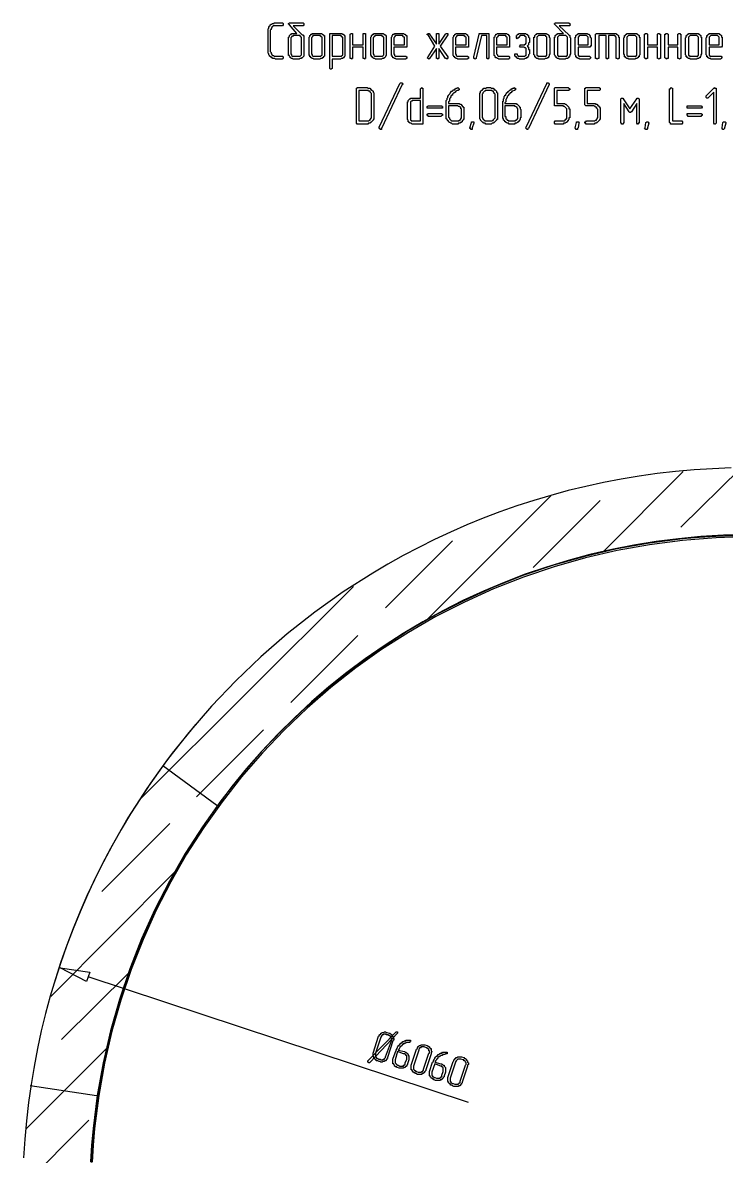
# Model space of a CAD drawing. Header units: millimetres. Extents: x 1 to 1188, y 1 to 840.
# Drawn here: x 714.8 to 773.4, y 267.4 to 361.9 of the extents above; entities that cross this region are included whole.
import ezdxf

# ---------------------------------------------------------------- set-up
doc = ezdxf.new("R2010")
doc.units = ezdxf.units.MM
doc.layers.add('GEOMETRY', color=7, linetype='Continuous')
doc.layers.add('TEXT_OUTLINE', color=7, linetype='Continuous')

msp = doc.modelspace()

# ---------------------------------------------------------------- linework, layer by layer
at = {"layer": 'GEOMETRY'}
for points in [[(736.417, 358.845), (735.845, 358.845), (735.781, 358.909), (735.591, 358.909), (735.591, 358.972), (735.528, 358.972), (735.464, 359.035), (735.401, 359.035), (735.401, 359.1), (735.338, 359.1), (735.338, 359.164), (735.273, 359.227), (735.273, 359.29), (735.21, 359.354), (735.21, 361.385), (735.273, 361.448), (735.273, 361.577), (735.338, 361.577), (735.338, 361.64), (735.401, 361.64), (735.401, 361.703), (735.464, 361.767), (735.528, 361.767), (735.591, 361.83), (735.718, 361.83), (735.718, 361.894), (736.417, 361.894), (736.48, 361.83), (736.48, 361.703), (736.417, 361.64), (735.655, 361.64), (735.528, 361.513), (735.528, 361.448), (735.464, 361.448), (735.464, 361.322), (735.401, 361.258), (735.401, 359.481), (735.464, 359.417), (735.464, 359.29), (735.528, 359.29), (735.528, 359.227), (735.591, 359.164), (735.655, 359.164), (735.718, 359.1), (736.417, 359.1), (736.48, 359.035), (736.48, 358.909), (736.417, 358.909)], [(738.068, 360.878), (738.131, 360.878), (738.131, 360.814), (738.194, 360.814), (738.194, 359.1), (738.131, 359.035), (738.068, 358.972), (738.004, 358.972), (738.004, 358.909), (737.877, 358.909), (737.814, 358.845), (737.306, 358.845), (737.242, 358.909), (737.179, 358.909), (737.115, 358.972), (737.052, 358.972), (737.052, 359.035), (736.989, 359.1), (736.989, 359.164), (736.925, 359.164), (736.925, 360.688), (736.989, 360.751), (736.989, 360.814), (737.115, 360.941), (737.179, 360.941), (737.179, 361.005), (737.623, 361.005), (736.989, 361.703), (736.925, 361.767), (736.925, 361.83), (736.989, 361.894), (738.131, 361.894), (738.194, 361.83), (738.194, 361.703), (738.131, 361.64), (737.306, 361.64)], [(760.293, 360.878), (760.356, 360.814), (760.356, 360.688), (760.419, 360.623), (760.419, 359.29), (760.356, 359.227), (760.356, 359.1), (760.293, 359.035), (760.293, 358.972), (760.229, 358.972), (760.166, 358.909), (760.039, 358.909), (759.976, 358.845), (759.467, 358.845), (759.467, 358.909), (759.34, 358.909), (759.277, 358.972), (759.214, 358.972), (759.214, 359.035), (759.15, 359.1), (759.15, 359.164), (759.085, 359.227), (759.085, 360.688), (759.15, 360.688), (759.15, 360.814), (759.277, 360.941), (759.34, 360.941), (759.34, 361.005), (759.848, 361.005), (759.15, 361.703), (759.085, 361.767), (759.085, 361.83), (759.15, 361.83), (759.15, 361.894), (760.293, 361.894), (760.419, 361.767), (760.356, 361.703), (760.356, 361.64), (759.467, 361.64)], [(739.909, 359.29), (739.909, 359.1), (739.845, 359.035), (739.782, 358.972), (739.719, 358.972), (739.719, 358.909), (739.592, 358.909), (739.528, 358.845), (739.02, 358.845), (738.956, 358.909), (738.893, 358.909), (738.83, 358.972), (738.766, 358.972), (738.766, 359.035), (738.703, 359.035), (738.703, 359.164), (738.639, 359.164), (738.639, 360.688), (738.703, 360.751), (738.703, 360.814), (738.766, 360.878), (738.766, 360.941), (738.893, 360.941), (738.893, 361.005), (739.655, 361.005), (739.719, 360.941), (739.782, 360.941), (739.782, 360.878), (739.845, 360.878), (739.845, 360.814), (739.909, 360.814)], [(740.544, 358.845), (740.544, 358.083), (740.481, 358.02), (740.417, 358.02), (740.354, 358.083), (740.354, 361.005), (741.369, 361.005), (741.433, 360.941), (741.496, 360.941), (741.496, 360.878), (741.56, 360.878), (741.56, 360.814), (741.623, 360.814), (741.623, 359.1), (741.56, 359.035), (741.496, 358.972), (741.433, 358.972), (741.433, 358.909), (741.306, 358.909), (741.243, 358.845)], [(743.147, 360.052), (743.147, 361.005), (743.339, 361.005), (743.339, 358.909), (743.275, 358.909), (743.275, 358.845), (743.21, 358.909), (743.147, 358.909), (743.147, 359.861), (742.258, 359.861), (742.258, 358.909), (742.195, 358.909), (742.195, 358.845), (742.131, 358.909), (742.068, 358.909), (742.068, 360.941), (742.131, 361.005), (742.258, 361.005), (742.258, 360.052)], [(745.053, 359.29), (745.053, 359.164), (744.989, 359.1), (744.989, 359.035), (744.926, 358.972), (744.863, 358.972), (744.863, 358.909), (744.735, 358.909), (744.671, 358.845), (744.164, 358.845), (744.101, 358.909), (744.036, 358.909), (743.973, 358.972), (743.909, 358.972), (743.909, 359.035), (743.846, 359.035), (743.846, 359.164), (743.782, 359.164), (743.782, 360.688), (743.846, 360.751), (743.846, 360.814), (743.909, 360.878), (743.909, 360.941), (744.036, 360.941), (744.036, 361.005), (744.798, 361.005), (744.863, 360.941), (744.926, 360.941), (744.926, 360.878), (744.989, 360.878), (744.989, 360.814), (745.053, 360.814)], [(745.688, 359.861), (745.688, 359.29), (745.752, 359.227), (745.752, 359.164), (745.815, 359.1), (746.704, 359.1), (746.767, 359.035), (746.767, 358.909), (746.704, 358.909), (746.704, 358.845), (745.878, 358.845), (745.815, 358.909), (745.752, 358.909), (745.688, 358.972), (745.623, 358.972), (745.623, 359.035), (745.56, 359.035), (745.56, 359.164), (745.497, 359.164), (745.497, 360.688), (745.56, 360.751), (745.56, 360.814), (745.623, 360.878), (745.623, 360.941), (745.752, 360.941), (745.752, 361.005), (746.514, 361.005), (746.577, 360.941), (746.64, 360.941), (746.64, 360.878), (746.704, 360.878), (746.704, 360.814), (746.767, 360.814), (746.767, 359.861)], [(749.434, 360.116), (750.006, 360.941), (750.069, 361.005), (750.196, 361.005), (750.196, 360.878), (749.56, 359.926), (750.196, 359.035), (750.196, 358.909), (750.132, 358.909), (750.132, 358.845), (750.069, 358.909), (750.006, 358.909), (749.434, 359.734), (749.434, 358.909), (749.37, 358.909), (749.37, 358.845), (749.307, 358.909), (749.244, 358.909), (749.244, 359.734), (748.672, 358.909), (748.608, 358.845), (748.481, 358.972), (748.545, 359.035), (749.117, 359.926), (748.545, 360.878), (748.481, 360.878), (748.481, 360.941), (748.545, 361.005), (748.672, 361.005), (748.672, 360.941), (749.244, 360.116), (749.244, 361.005), (749.434, 361.005)], [(750.831, 359.861), (750.831, 359.29), (750.894, 359.227), (750.894, 359.164), (750.958, 359.1), (751.847, 359.1), (751.91, 359.035), (751.91, 358.909), (751.847, 358.909), (751.847, 358.845), (751.021, 358.845), (750.958, 358.909), (750.894, 358.909), (750.831, 358.972), (750.768, 358.972), (750.768, 359.035), (750.704, 359.035), (750.704, 359.1), (750.641, 359.164), (750.641, 360.688), (750.704, 360.751), (750.704, 360.814), (750.768, 360.878), (750.768, 360.941), (750.831, 360.941), (750.894, 361.005), (751.656, 361.005), (751.72, 360.941), (751.783, 360.941), (751.783, 360.878), (751.847, 360.878), (751.847, 360.814), (751.91, 360.751), (751.91, 359.861)], [(753.626, 358.972), (753.626, 358.909), (753.561, 358.909), (753.561, 358.845), (753.498, 358.909), (753.434, 358.909), (753.434, 360.814), (752.99, 360.814), (752.545, 358.972), (752.545, 358.909), (752.482, 358.845), (752.419, 358.909), (752.355, 358.909), (752.355, 359.035), (752.8, 360.941), (752.8, 361.005), (753.626, 361.005)], [(754.26, 359.861), (754.26, 359.29), (754.323, 359.227), (754.323, 359.164), (754.388, 359.1), (755.277, 359.1), (755.34, 359.035), (755.34, 358.909), (755.277, 358.909), (755.277, 358.845), (754.451, 358.845), (754.388, 358.909), (754.323, 358.909), (754.26, 358.972), (754.196, 358.972), (754.133, 359.035), (754.133, 359.1), (754.069, 359.164), (754.069, 360.688), (754.133, 360.751), (754.133, 360.814), (754.196, 360.878), (754.196, 360.941), (754.26, 360.941), (754.323, 361.005), (755.085, 361.005), (755.148, 360.941), (755.213, 360.941), (755.213, 360.878), (755.277, 360.878), (755.277, 360.814), (755.34, 360.751), (755.34, 359.861)], [(756.801, 359.926), (756.864, 359.926), (756.864, 359.861), (756.927, 359.861), (756.927, 359.671), (756.991, 359.671), (756.991, 359.29), (756.927, 359.227), (756.927, 359.1), (756.864, 359.035), (756.801, 358.972), (756.736, 358.972), (756.736, 358.909), (756.609, 358.909), (756.546, 358.845), (756.165, 358.845), (756.102, 358.909), (755.975, 358.909), (755.975, 358.972), (755.91, 358.972), (755.91, 359.035), (755.847, 359.035), (755.847, 359.1), (755.784, 359.1), (755.784, 359.29), (755.975, 359.29), (755.975, 359.227), (756.039, 359.164), (756.039, 359.1), (756.609, 359.1), (756.673, 359.164), (756.736, 359.164), (756.736, 359.734), (756.673, 359.798), (756.609, 359.798), (756.546, 359.861), (756.229, 359.861), (756.165, 359.926), (756.229, 359.989), (756.229, 360.052), (756.609, 360.052), (756.609, 360.116), (756.673, 360.116), (756.736, 360.179), (756.736, 360.688), (756.673, 360.751), (756.609, 360.751), (756.609, 360.814), (756.229, 360.814), (756.102, 360.688), (756.102, 360.623), (756.039, 360.623), (755.975, 360.56), (755.91, 360.623), (755.91, 360.814), (755.975, 360.814), (755.975, 360.878), (756.039, 360.941), (756.102, 360.941), (756.102, 361.005), (756.673, 361.005), (756.736, 360.941), (756.801, 360.941), (756.801, 360.878), (756.864, 360.878), (756.864, 360.814), (756.927, 360.814), (756.927, 360.688), (756.991, 360.623), (756.991, 360.243), (756.927, 360.179), (756.927, 360.052)], [(758.705, 359.29), (758.642, 359.227), (758.642, 359.1), (758.578, 359.035), (758.578, 358.972), (758.515, 358.972), (758.452, 358.909), (758.323, 358.909), (758.26, 358.845), (757.753, 358.845), (757.753, 358.909), (757.626, 358.909), (757.563, 358.972), (757.498, 358.972), (757.498, 359.035), (757.435, 359.035), (757.435, 359.164), (757.371, 359.227), (757.371, 360.688), (757.435, 360.688), (757.435, 360.814), (757.498, 360.878), (757.563, 360.941), (757.626, 360.941), (757.626, 361.005), (758.388, 361.005), (758.452, 360.941), (758.515, 360.941), (758.578, 360.878), (758.578, 360.814), (758.642, 360.814), (758.642, 360.688), (758.705, 360.623)], [(761.055, 359.861), (761.055, 359.164), (761.118, 359.164), (761.118, 359.1), (762.007, 359.1), (762.07, 359.035), (762.134, 358.972), (762.07, 358.972), (762.07, 358.909), (762.007, 358.845), (761.181, 358.845), (761.181, 358.909), (761.055, 358.909), (760.991, 358.972), (760.928, 358.972), (760.928, 359.035), (760.864, 359.035), (760.864, 359.164), (760.801, 359.227), (760.801, 360.688), (760.864, 360.688), (760.864, 360.814), (760.991, 360.941), (761.055, 360.941), (761.055, 361.005), (761.817, 361.005), (761.88, 360.941), (761.944, 360.941), (762.007, 360.878), (762.007, 360.814), (762.07, 360.814), (762.07, 360.688), (762.134, 360.623), (762.134, 359.926), (762.07, 359.926), (762.07, 359.861)], [(763.404, 360.814), (762.769, 360.814), (762.769, 358.909), (762.706, 358.909), (762.642, 358.845), (762.579, 358.909), (762.515, 358.909), (762.515, 360.941), (762.579, 361.005), (764.23, 361.005), (764.23, 360.941), (764.293, 360.941), (764.42, 360.814), (764.42, 360.688), (764.483, 360.688), (764.483, 358.909), (764.42, 358.909), (764.356, 358.845), (764.293, 358.909), (764.23, 358.909), (764.23, 360.688), (764.103, 360.814), (763.594, 360.814), (763.594, 358.909), (763.531, 358.909), (763.468, 358.845), (763.468, 358.909), (763.404, 358.909)], [(766.198, 359.29), (766.198, 359.227), (766.134, 359.164), (766.134, 359.035), (766.071, 359.035), (766.071, 358.972), (766.007, 358.972), (765.944, 358.909), (765.817, 358.909), (765.817, 358.845), (765.245, 358.845), (765.245, 358.909), (765.119, 358.909), (765.055, 358.972), (764.992, 358.972), (764.992, 359.035), (764.928, 359.035), (764.928, 359.227), (764.865, 359.29), (764.865, 360.623), (764.928, 360.688), (764.928, 360.814), (764.992, 360.814), (764.992, 360.878), (765.055, 360.941), (765.119, 360.941), (765.119, 361.005), (765.944, 361.005), (765.944, 360.941), (766.007, 360.941), (766.134, 360.814), (766.134, 360.688), (766.198, 360.688)], [(767.658, 360.052), (767.658, 360.941), (767.722, 361.005), (767.848, 361.005), (767.848, 360.941), (767.913, 360.941), (767.913, 358.909), (767.848, 358.909), (767.785, 358.845), (767.722, 358.909), (767.658, 358.909), (767.658, 359.861), (766.833, 359.861), (766.833, 358.909), (766.769, 358.909), (766.706, 358.845), (766.706, 358.909), (766.643, 358.909), (766.579, 358.972), (766.579, 360.941), (766.643, 360.941), (766.643, 361.005), (766.769, 361.005), (766.833, 360.941), (766.833, 360.052)], [(769.373, 360.052), (769.373, 360.941), (769.436, 361.005), (769.564, 361.005), (769.564, 360.941), (769.627, 360.941), (769.627, 358.909), (769.564, 358.909), (769.501, 358.845), (769.436, 358.909), (769.373, 358.909), (769.373, 359.861), (768.547, 359.861), (768.547, 358.909), (768.484, 358.909), (768.42, 358.845), (768.42, 358.909), (768.357, 358.909), (768.294, 358.972), (768.294, 360.941), (768.357, 360.941), (768.357, 361.005), (768.484, 361.005), (768.547, 360.941), (768.547, 360.052)], [(771.342, 359.29), (771.278, 359.227), (771.278, 359.1), (771.215, 359.035), (771.215, 358.972), (771.152, 358.972), (771.088, 358.909), (770.96, 358.909), (770.96, 358.845), (770.389, 358.845), (770.389, 358.909), (770.263, 358.909), (770.198, 358.972), (770.135, 358.972), (770.135, 359.035), (770.071, 359.035), (770.071, 359.164), (770.008, 359.227), (770.008, 360.623), (770.071, 360.688), (770.071, 360.814), (770.135, 360.814), (770.135, 360.878), (770.198, 360.941), (770.263, 360.941), (770.263, 361.005), (771.088, 361.005), (771.088, 360.941), (771.152, 360.941), (771.278, 360.814), (771.278, 360.688), (771.342, 360.688)], [(771.977, 359.861), (771.977, 359.164), (772.04, 359.164), (772.04, 359.1), (772.993, 359.1), (772.993, 359.035), (773.056, 358.972), (772.993, 358.972), (772.993, 358.909), (772.929, 358.845), (772.104, 358.845), (772.104, 358.909), (771.977, 358.909), (771.914, 358.972), (771.85, 358.972), (771.85, 359.035), (771.785, 359.035), (771.785, 359.164), (771.722, 359.227), (771.722, 360.623), (771.785, 360.688), (771.785, 360.814), (771.85, 360.814), (771.85, 360.878), (771.914, 360.941), (771.977, 360.941), (771.977, 361.005), (772.802, 361.005), (772.802, 360.941), (772.866, 360.941), (772.993, 360.814), (772.993, 360.688), (773.056, 360.688), (773.056, 359.926), (772.993, 359.861)], [(738.004, 359.29), (738.004, 360.688), (737.941, 360.688), (737.941, 360.751), (737.877, 360.751), (737.877, 360.814), (737.306, 360.814), (737.242, 360.751), (737.179, 360.751), (737.179, 360.688), (737.115, 360.623), (737.115, 359.29), (737.179, 359.227), (737.179, 359.164), (737.242, 359.1), (737.877, 359.1), (738.004, 359.227)], [(739.719, 359.29), (739.719, 360.688), (739.655, 360.688), (739.655, 360.751), (739.592, 360.751), (739.592, 360.814), (738.956, 360.814), (738.956, 360.751), (738.893, 360.751), (738.893, 360.688), (738.83, 360.623), (738.83, 359.29), (738.893, 359.227), (738.893, 359.164), (738.956, 359.1), (739.592, 359.1), (739.719, 359.227)], [(740.544, 359.1), (741.306, 359.1), (741.433, 359.227), (741.433, 360.688), (741.369, 360.688), (741.369, 360.751), (741.306, 360.751), (741.306, 360.814), (740.544, 360.814)], [(744.863, 359.29), (744.863, 360.688), (744.798, 360.688), (744.798, 360.751), (744.735, 360.751), (744.735, 360.814), (744.101, 360.814), (744.101, 360.751), (744.036, 360.751), (744.036, 360.688), (743.973, 360.623), (743.973, 359.29), (744.036, 359.227), (744.036, 359.164), (744.101, 359.1), (744.735, 359.1), (744.798, 359.164), (744.863, 359.227)], [(745.688, 360.052), (746.577, 360.052), (746.577, 360.688), (746.514, 360.688), (746.514, 360.751), (746.45, 360.751), (746.45, 360.814), (745.815, 360.814), (745.815, 360.751), (745.752, 360.751), (745.752, 360.688), (745.688, 360.623)], [(750.831, 360.052), (751.72, 360.052), (751.72, 360.688), (751.656, 360.688), (751.656, 360.751), (751.593, 360.751), (751.593, 360.814), (750.958, 360.814), (750.958, 360.751), (750.894, 360.751), (750.894, 360.688), (750.831, 360.623)], [(754.26, 360.052), (755.148, 360.052), (755.148, 360.688), (755.085, 360.688), (755.085, 360.751), (755.022, 360.751), (755.022, 360.814), (754.388, 360.814), (754.388, 360.751), (754.323, 360.751), (754.323, 360.688), (754.26, 360.623)], [(758.452, 359.29), (758.452, 360.688), (758.388, 360.751), (758.323, 360.814), (757.753, 360.814), (757.626, 360.688), (757.626, 359.164), (757.689, 359.164), (757.689, 359.1), (758.388, 359.1), (758.388, 359.164), (758.452, 359.164)], [(760.166, 359.29), (760.166, 360.688), (760.039, 360.814), (759.467, 360.814), (759.34, 360.688), (759.34, 359.164), (759.404, 359.164), (759.404, 359.1), (760.102, 359.1), (760.102, 359.164), (760.166, 359.164)], [(761.055, 360.052), (761.88, 360.052), (761.88, 360.688), (761.753, 360.814), (761.181, 360.814), (761.055, 360.688)], [(765.944, 359.29), (765.944, 360.688), (765.817, 360.814), (765.245, 360.814), (765.119, 360.688), (765.119, 359.164), (765.182, 359.164), (765.182, 359.1), (765.881, 359.1), (765.881, 359.164), (765.944, 359.164)], [(771.088, 359.29), (771.088, 360.688), (771.023, 360.751), (770.96, 360.814), (770.389, 360.814), (770.263, 360.688), (770.263, 359.164), (770.326, 359.164), (770.326, 359.1), (771.023, 359.1), (771.023, 359.164), (771.088, 359.164)], [(771.977, 360.052), (772.802, 360.052), (772.802, 360.688), (772.676, 360.814), (772.104, 360.814), (771.977, 360.688)], [(744.036, 354.083), (744.036, 353.829), (743.973, 353.829), (743.973, 353.766), (743.782, 353.576), (743.719, 353.576), (743.719, 353.511), (743.592, 353.511), (743.529, 353.448), (742.64, 353.448), (742.577, 353.511), (742.577, 356.432), (742.64, 356.432), (742.64, 356.496), (743.465, 356.496), (743.529, 356.432), (743.719, 356.432), (743.719, 356.369), (743.782, 356.369), (743.782, 356.306), (743.846, 356.306), (743.973, 356.179), (743.973, 356.115), (744.036, 356.052)], [(743.846, 354.083), (743.846, 355.989), (743.719, 356.115), (743.719, 356.179), (743.592, 356.179), (743.592, 356.242), (742.767, 356.242), (742.767, 353.702), (743.592, 353.702), (743.656, 353.766), (743.719, 353.766), (743.719, 353.829), (743.846, 353.956)], [(746.385, 356.751), (744.671, 353.067), (744.671, 353.004), (744.544, 353.004), (744.544, 353.067), (744.481, 353.067), (744.481, 353.194), (746.195, 356.814), (746.259, 356.877), (746.385, 356.877), (746.385, 356.814), (746.45, 356.814), (746.45, 356.751)], [(747.91, 355.607), (747.91, 356.369), (747.973, 356.432), (748.038, 356.496), (748.038, 356.432), (748.101, 356.432), (748.101, 353.448), (747.211, 353.448), (747.148, 353.511), (747.021, 353.511), (747.021, 353.576), (746.957, 353.576), (746.957, 353.639), (746.894, 353.639), (746.894, 353.766), (746.831, 353.829), (746.831, 355.29), (746.894, 355.29), (746.894, 355.417), (747.021, 355.544), (747.084, 355.544), (747.084, 355.607)], [(750.069, 355.035), (750.069, 355.417), (750.132, 355.48), (750.132, 355.607), (750.196, 355.67), (750.196, 355.797), (750.259, 355.797), (750.259, 355.86), (750.323, 355.925), (750.386, 355.989), (750.386, 356.052), (750.451, 356.115), (750.514, 356.179), (750.577, 356.179), (750.577, 356.242), (750.641, 356.242), (750.641, 356.306), (750.768, 356.306), (750.768, 356.369), (750.831, 356.369), (750.894, 356.432), (750.958, 356.432), (751.021, 356.496), (751.148, 356.369), (751.148, 356.306), (751.085, 356.306), (751.085, 356.242), (750.958, 356.242), (750.894, 356.179), (750.831, 356.179), (750.831, 356.115), (750.768, 356.115), (750.768, 356.052), (750.704, 356.052), (750.577, 355.925), (750.577, 355.86), (750.514, 355.86), (750.514, 355.797), (750.451, 355.797), (750.451, 355.67), (750.386, 355.67), (750.386, 355.607), (750.323, 355.544), (750.323, 355.353), (750.259, 355.29), (750.259, 355.163), (751.148, 355.163), (751.213, 355.098), (751.276, 355.098), (751.403, 354.972), (751.403, 354.908), (751.466, 354.908), (751.466, 354.845), (751.53, 354.845), (751.53, 353.829), (751.466, 353.829), (751.466, 353.766), (751.403, 353.702), (751.403, 353.639), (751.339, 353.639), (751.339, 353.576), (751.213, 353.576), (751.213, 353.511), (751.085, 353.511), (751.021, 353.448), (750.577, 353.448), (750.514, 353.511), (750.451, 353.511), (750.386, 353.576), (750.323, 353.576), (750.259, 353.639), (750.259, 353.702), (750.196, 353.702), (750.196, 353.766), (750.132, 353.766), (750.132, 353.829), (750.069, 353.893)], [(754.323, 354.083), (754.323, 353.829), (754.26, 353.829), (754.26, 353.766), (754.069, 353.576), (754.006, 353.576), (754.006, 353.511), (753.879, 353.511), (753.816, 353.448), (753.371, 353.448), (753.307, 353.511), (753.181, 353.511), (753.181, 353.576), (753.117, 353.576), (752.927, 353.766), (752.927, 353.829), (752.864, 353.893), (752.864, 356.052), (752.927, 356.052), (752.927, 356.179), (753.054, 356.306), (753.117, 356.306), (753.117, 356.369), (753.181, 356.369), (753.181, 356.432), (753.371, 356.432), (753.434, 356.496), (753.752, 356.496), (753.816, 356.432), (754.006, 356.432), (754.006, 356.369), (754.069, 356.369), (754.069, 356.306), (754.133, 356.306), (754.26, 356.179), (754.26, 356.115), (754.323, 356.052)], [(754.133, 354.083), (754.133, 355.925), (754.069, 355.989), (754.069, 356.052), (754.006, 356.115), (754.006, 356.179), (753.879, 356.179), (753.879, 356.242), (753.307, 356.242), (753.307, 356.179), (753.244, 356.179), (753.117, 356.052), (753.117, 355.989), (753.054, 355.925), (753.054, 353.956), (753.117, 353.956), (753.117, 353.893), (753.307, 353.702), (753.879, 353.702), (753.943, 353.766), (754.006, 353.766), (754.006, 353.829), (754.133, 353.956)], [(754.768, 355.035), (754.768, 355.353), (754.831, 355.353), (754.831, 355.544), (754.895, 355.607), (754.895, 355.734), (754.958, 355.797), (754.958, 355.86), (755.022, 355.86), (755.022, 355.925), (755.085, 355.989), (755.085, 356.052), (755.148, 356.052), (755.148, 356.115), (755.213, 356.115), (755.213, 356.179), (755.277, 356.179), (755.403, 356.306), (755.467, 356.306), (755.467, 356.369), (755.594, 356.369), (755.594, 356.432), (755.72, 356.432), (755.72, 356.496), (755.784, 356.432), (755.847, 356.432), (755.847, 356.306), (755.784, 356.306), (755.784, 356.242), (755.72, 356.242), (755.594, 356.179), (755.53, 356.179), (755.53, 356.115), (755.467, 356.115), (755.467, 356.052), (755.403, 356.052), (755.403, 355.989), (755.34, 355.989), (755.34, 355.925), (755.277, 355.925), (755.277, 355.86), (755.213, 355.86), (755.213, 355.797), (755.148, 355.734), (755.148, 355.67), (755.085, 355.607), (755.085, 355.544), (755.022, 355.48), (755.022, 355.29), (754.958, 355.227), (754.958, 355.163), (755.91, 355.163), (755.91, 355.098), (755.975, 355.098), (756.165, 354.908), (756.165, 354.845), (756.229, 354.845), (756.229, 354.718), (756.292, 354.655), (756.292, 353.956), (756.229, 353.956), (756.229, 353.829), (756.165, 353.766), (756.165, 353.702), (756.102, 353.702), (756.102, 353.639), (756.039, 353.639), (756.039, 353.576), (755.975, 353.576), (755.91, 353.511), (755.784, 353.511), (755.784, 353.448), (755.277, 353.448), (755.277, 353.511), (755.148, 353.511), (755.085, 353.576), (755.022, 353.576), (755.022, 353.639), (754.958, 353.639), (754.958, 353.702), (754.895, 353.702), (754.895, 353.766), (754.831, 353.766), (754.831, 353.893), (754.768, 353.956)], [(758.642, 356.751), (756.927, 353.067), (756.864, 353.067), (756.864, 353.004), (756.801, 353.004), (756.736, 353.067), (756.673, 353.131), (756.736, 353.194), (758.452, 356.814), (758.452, 356.877), (758.578, 356.877), (758.578, 356.814), (758.642, 356.814)], [(760.356, 354.083), (760.356, 353.956), (760.293, 353.956), (760.293, 353.829), (760.229, 353.766), (760.229, 353.702), (760.166, 353.702), (760.166, 353.639), (760.102, 353.639), (760.102, 353.576), (760.039, 353.576), (759.976, 353.511), (759.848, 353.511), (759.848, 353.448), (759.15, 353.448), (759.085, 353.511), (759.085, 353.639), (759.15, 353.702), (759.911, 353.702), (759.976, 353.766), (759.976, 353.829), (760.039, 353.829), (760.039, 353.893), (760.102, 353.893), (760.102, 354.718), (759.976, 354.845), (759.911, 354.908), (759.848, 354.908), (759.848, 354.972), (759.085, 354.972), (759.085, 356.432), (759.15, 356.496), (760.229, 356.496), (760.356, 356.369), (760.356, 356.306), (760.293, 356.306), (760.293, 356.242), (759.277, 356.242), (759.277, 355.163), (759.911, 355.163), (759.976, 355.098), (760.039, 355.098), (760.293, 354.845), (760.293, 354.718), (760.356, 354.718)], [(762.896, 354.083), (762.896, 353.829), (762.832, 353.829), (762.832, 353.766), (762.642, 353.576), (762.579, 353.576), (762.579, 353.511), (762.452, 353.511), (762.389, 353.448), (761.69, 353.448), (761.69, 353.511), (761.627, 353.511), (761.627, 353.639), (761.69, 353.639), (761.753, 353.702), (762.452, 353.702), (762.515, 353.766), (762.579, 353.766), (762.579, 353.829), (762.642, 353.893), (762.642, 353.956), (762.706, 353.956), (762.706, 354.655), (762.642, 354.718), (762.642, 354.781), (762.579, 354.781), (762.579, 354.845), (762.515, 354.845), (762.515, 354.908), (762.452, 354.908), (762.389, 354.972), (761.69, 354.972), (761.627, 355.035), (761.627, 356.432), (761.69, 356.432), (761.69, 356.496), (762.832, 356.496), (762.832, 356.432), (762.896, 356.432), (762.896, 356.306), (762.832, 356.242), (761.817, 356.242), (761.817, 355.163), (762.515, 355.163), (762.515, 355.098), (762.642, 355.098), (762.642, 355.035), (762.706, 355.035), (762.706, 354.972), (762.769, 354.972), (762.769, 354.908), (762.832, 354.908), (762.832, 354.845), (762.896, 354.781)], [(769.691, 353.448), (768.739, 353.448), (768.739, 353.511), (768.675, 353.576), (768.675, 356.369), (768.739, 356.369), (768.739, 356.432), (768.802, 356.496), (768.865, 356.432), (768.929, 356.432), (768.929, 353.702), (769.691, 353.702), (769.754, 353.639), (769.754, 353.511)], [(772.548, 353.576), (772.548, 353.511), (772.484, 353.448), (772.421, 353.448), (772.357, 353.511), (772.357, 356.115), (771.914, 355.67), (771.85, 355.607), (771.785, 355.607), (771.722, 355.67), (771.722, 355.797), (772.357, 356.432), (772.421, 356.432), (772.421, 356.496), (772.484, 356.432), (772.548, 356.432)], [(747.91, 355.417), (747.211, 355.417), (747.211, 355.353), (747.148, 355.353), (747.084, 355.29), (747.084, 353.766), (747.148, 353.766), (747.148, 353.702), (747.91, 353.702)], [(766.134, 353.576), (766.134, 353.511), (766.071, 353.511), (766.071, 353.448), (766.007, 353.448), (765.944, 353.511), (765.944, 355.163), (765.5, 354.464), (765.435, 354.464), (765.435, 354.401), (765.372, 354.401), (765.309, 354.464), (764.865, 355.163), (764.865, 353.511), (764.802, 353.511), (764.802, 353.448), (764.673, 353.448), (764.673, 353.511), (764.61, 353.511), (764.61, 355.544), (764.673, 355.607), (764.802, 355.607), (764.802, 355.544), (765.372, 354.718), (765.944, 355.544), (765.944, 355.607), (766.071, 355.607), (766.134, 355.544)], [(749.625, 354.781), (748.481, 354.781), (748.481, 354.908), (748.545, 354.972), (749.689, 354.972), (749.689, 354.908), (749.752, 354.908), (749.752, 354.781)], [(749.625, 354.083), (748.545, 354.083), (748.545, 354.146), (748.481, 354.146), (748.481, 354.273), (748.545, 354.338), (749.689, 354.338), (749.689, 354.273), (749.752, 354.273), (749.752, 354.146), (749.689, 354.146)], [(750.259, 354.972), (750.259, 354.019), (750.323, 353.956), (750.323, 353.893), (750.386, 353.829), (750.451, 353.766), (750.514, 353.702), (751.148, 353.702), (751.148, 353.766), (751.213, 353.766), (751.213, 353.829), (751.276, 353.829), (751.276, 353.893), (751.339, 353.956), (751.339, 354.718), (751.276, 354.718), (751.276, 354.845), (751.213, 354.845), (751.148, 354.908), (751.085, 354.908), (751.021, 354.972)], [(754.958, 354.972), (754.958, 354.083), (755.022, 354.083), (755.022, 353.893), (755.085, 353.893), (755.085, 353.829), (755.148, 353.829), (755.148, 353.766), (755.213, 353.766), (755.213, 353.702), (755.847, 353.702), (755.847, 353.766), (755.91, 353.766), (755.91, 353.829), (755.975, 353.829), (755.975, 353.893), (756.039, 353.893), (756.039, 354.718), (755.975, 354.781), (755.975, 354.845), (755.91, 354.845), (755.847, 354.908), (755.784, 354.908), (755.784, 354.972)], [(771.278, 354.781), (770.135, 354.781), (770.135, 354.972), (771.342, 354.972), (771.342, 354.908), (771.405, 354.908), (771.405, 354.845), (771.342, 354.781)], [(771.278, 354.083), (770.198, 354.083), (770.198, 354.146), (770.135, 354.146), (770.135, 354.338), (771.342, 354.338), (771.342, 354.273), (771.405, 354.273), (771.405, 354.146), (771.342, 354.146)], [(752.228, 353.131), (752.228, 353.004), (752.102, 353.004), (752.102, 353.067), (752.038, 353.067), (752.038, 353.131), (752.165, 353.576), (752.165, 353.639), (752.355, 353.639), (752.355, 353.511)], [(761.055, 353.131), (760.991, 353.067), (760.991, 353.004), (760.864, 353.004), (760.864, 353.067), (760.801, 353.067), (760.801, 353.131), (760.928, 353.576), (760.928, 353.639), (761.118, 353.639), (761.118, 353.576), (761.181, 353.576), (761.118, 353.511)], [(766.833, 353.131), (766.833, 353.067), (766.769, 353.004), (766.706, 353.004), (766.579, 353.131), (766.643, 353.131), (766.706, 353.576), (766.769, 353.639), (766.896, 353.639), (766.896, 353.576), (766.96, 353.576), (766.96, 353.511)], [(773.246, 353.131), (773.246, 353.067), (773.183, 353.004), (773.119, 353.004), (773.056, 353.067), (773.056, 353.131), (773.119, 353.576), (773.183, 353.639), (773.31, 353.639), (773.373, 353.576), (773.373, 353.511)], [(720.352, 282.772), (720.097, 282.01), (717.875, 283.154)], [(746.005, 277.693), (743.719, 275.28), (743.656, 275.216), (743.592, 275.216), (743.592, 275.28), (743.529, 275.28), (743.529, 275.406), (745.878, 277.819), (746.005, 277.819)], [(745.18, 275.66), (745.18, 275.597), (745.116, 275.597), (745.116, 275.533), (744.989, 275.406), (744.926, 275.406), (744.926, 275.343), (744.798, 275.343), (744.735, 275.28), (744.608, 275.28), (744.544, 275.343), (744.481, 275.343), (744.354, 275.406), (744.227, 275.406), (744.227, 275.47), (744.164, 275.47), (744.164, 275.533), (744.101, 275.533), (744.101, 275.597), (744.036, 275.597), (744.036, 275.723), (743.973, 275.723), (743.973, 276.042), (744.418, 277.439), (744.481, 277.439), (744.481, 277.566), (744.544, 277.566), (744.544, 277.629), (744.608, 277.629), (744.608, 277.693), (744.671, 277.693), (744.735, 277.756), (744.863, 277.756), (744.926, 277.819), (744.989, 277.819), (745.053, 277.756), (745.116, 277.756), (745.306, 277.693), (745.37, 277.693), (745.433, 277.629), (745.497, 277.629), (745.497, 277.566), (745.56, 277.502), (745.56, 277.439), (745.623, 277.439), (745.623, 277.311), (745.688, 277.248), (745.688, 277.121), (745.623, 277.121), (745.623, 277.057)], [(744.989, 275.723), (745.497, 277.057), (745.497, 277.311), (745.433, 277.311), (745.433, 277.439), (745.37, 277.439), (745.37, 277.502), (745.243, 277.502), (745.243, 277.566), (745.053, 277.566), (745.053, 277.629), (744.863, 277.629), (744.798, 277.566), (744.735, 277.566), (744.735, 277.502), (744.671, 277.502), (744.671, 277.439), (744.608, 277.376), (744.164, 276.042), (744.164, 275.723), (744.227, 275.723), (744.227, 275.66), (744.291, 275.597), (744.354, 275.597), (744.418, 275.533), (744.544, 275.533), (744.608, 275.47), (744.798, 275.47), (744.798, 275.533), (744.926, 275.533), (744.926, 275.597), (744.989, 275.66)], [(745.878, 276.295), (745.942, 276.359), (745.942, 276.422), (746.005, 276.485), (746.005, 276.55), (746.069, 276.614), (746.069, 276.677), (746.132, 276.677), (746.132, 276.74), (746.195, 276.74), (746.195, 276.804), (746.259, 276.804), (746.259, 276.867), (746.322, 276.867), (746.322, 276.931), (746.385, 276.931), (746.45, 276.994), (746.514, 276.994), (746.577, 277.057), (746.704, 277.057), (746.704, 277.121), (747.084, 277.121), (747.084, 276.994), (747.021, 276.994), (747.021, 276.931), (746.704, 276.931), (746.704, 276.867), (746.577, 276.867), (746.577, 276.804), (746.45, 276.804), (746.45, 276.74), (746.385, 276.74), (746.385, 276.677), (746.322, 276.677), (746.322, 276.614), (746.259, 276.614), (746.259, 276.55), (746.195, 276.55), (746.195, 276.485), (746.132, 276.422), (746.132, 276.359), (746.069, 276.295), (746.577, 276.169), (746.64, 276.105), (746.704, 276.105), (746.767, 276.042), (746.831, 276.042), (746.831, 275.978), (746.894, 275.915), (746.894, 275.852), (746.957, 275.852), (746.957, 275.47), (746.831, 275.153), (746.831, 275.089), (746.767, 275.026), (746.767, 274.963), (746.704, 274.963), (746.704, 274.898), (746.64, 274.898), (746.64, 274.835), (746.514, 274.835), (746.514, 274.771), (746.132, 274.771), (746.005, 274.835), (745.942, 274.835), (745.942, 274.898), (745.815, 274.898), (745.815, 274.963), (745.752, 274.963), (745.752, 275.026), (745.688, 275.089), (745.688, 275.153), (745.623, 275.153), (745.623, 275.533)], [(746.005, 276.169), (745.815, 275.47), (745.815, 275.216), (745.878, 275.153), (745.878, 275.089), (745.942, 275.089), (746.005, 275.026), (746.069, 275.026), (746.195, 274.963), (746.514, 274.963), (746.514, 275.026), (746.577, 275.026), (746.577, 275.089), (746.64, 275.089), (746.64, 275.216), (746.767, 275.533), (746.767, 275.852), (746.704, 275.852), (746.704, 275.915), (746.64, 275.915), (746.64, 275.978), (746.514, 275.978)], [(748.355, 274.644), (748.355, 274.581), (748.291, 274.518), (748.291, 274.454), (748.228, 274.454), (748.228, 274.391), (748.164, 274.391), (748.164, 274.327), (748.038, 274.327), (748.038, 274.264), (747.656, 274.264), (747.529, 274.327), (747.466, 274.327), (747.466, 274.391), (747.402, 274.391), (747.339, 274.454), (747.276, 274.454), (747.276, 274.518), (747.211, 274.581), (747.211, 274.644), (747.148, 274.644), (747.148, 275.026), (747.593, 276.359), (747.656, 276.422), (747.656, 276.485), (747.719, 276.55), (747.719, 276.614), (747.783, 276.614), (747.846, 276.677), (747.91, 276.677), (747.973, 276.74), (748.291, 276.74), (748.481, 276.677), (748.545, 276.614), (748.608, 276.614), (748.608, 276.55), (748.672, 276.55), (748.672, 276.485), (748.735, 276.485), (748.735, 276.422), (748.798, 276.422), (748.798, 276.232), (748.863, 276.169), (748.863, 276.105), (748.798, 276.105), (748.798, 275.978)], [(748.164, 274.708), (748.608, 276.042), (748.672, 276.042), (748.672, 276.232), (748.608, 276.232), (748.608, 276.359), (748.545, 276.359), (748.545, 276.422), (748.481, 276.422), (748.481, 276.485), (748.418, 276.485), (748.228, 276.55), (747.973, 276.55), (747.91, 276.485), (747.846, 276.485), (747.846, 276.422), (747.783, 276.359), (747.783, 276.295), (747.339, 274.963), (747.339, 274.708), (747.402, 274.644), (747.402, 274.581), (747.466, 274.581), (747.529, 274.518), (747.593, 274.518), (747.719, 274.454), (747.973, 274.454), (748.038, 274.518), (748.101, 274.518), (748.101, 274.581), (748.164, 274.581)], [(748.927, 275.28), (748.99, 275.343), (748.99, 275.406), (749.053, 275.47), (749.053, 275.533), (749.117, 275.597), (749.117, 275.66), (749.18, 275.66), (749.18, 275.723), (749.244, 275.788), (749.307, 275.788), (749.307, 275.852), (749.37, 275.852), (749.37, 275.915), (749.434, 275.915), (749.497, 275.978), (749.56, 275.978), (749.56, 276.042), (749.689, 276.042), (749.752, 276.105), (750.132, 276.105), (750.132, 275.978), (750.006, 275.978), (749.942, 275.915), (749.752, 275.915), (749.752, 275.852), (749.625, 275.852), (749.56, 275.788), (749.497, 275.788), (749.497, 275.723), (749.434, 275.723), (749.37, 275.66), (749.37, 275.597), (749.307, 275.597), (749.307, 275.533), (749.244, 275.533), (749.244, 275.47), (749.18, 275.406), (749.18, 275.343), (749.117, 275.28), (749.625, 275.153), (749.689, 275.153), (749.689, 275.089), (749.752, 275.089), (749.815, 275.026), (749.879, 275.026), (749.879, 274.963), (749.942, 274.898), (750.006, 274.835), (750.006, 274.454), (749.879, 274.136), (749.879, 274.073), (749.815, 274.009), (749.815, 273.946), (749.752, 273.946), (749.752, 273.882), (749.689, 273.882), (749.689, 273.819), (749.56, 273.819), (749.56, 273.756), (749.18, 273.756), (749.053, 273.819), (748.99, 273.819), (748.99, 273.882), (748.927, 273.882), (748.863, 273.946), (748.798, 273.946), (748.798, 274.009), (748.735, 274.073), (748.735, 274.136), (748.672, 274.136), (748.672, 274.518)], [(749.117, 275.153), (748.863, 274.454), (748.863, 274.201), (748.927, 274.136), (748.927, 274.073), (748.99, 274.073), (749.053, 274.009), (749.117, 274.009), (749.244, 273.946), (749.56, 273.946), (749.56, 274.009), (749.625, 274.009), (749.625, 274.073), (749.689, 274.073), (749.689, 274.201), (749.815, 274.518), (749.815, 274.835), (749.752, 274.835), (749.752, 274.898), (749.689, 274.898), (749.689, 274.963), (749.625, 274.963)], [(751.403, 273.629), (751.403, 273.565), (751.339, 273.502), (751.339, 273.439), (751.276, 273.439), (751.276, 273.375), (751.213, 273.375), (751.213, 273.31), (751.085, 273.31), (751.085, 273.247), (750.704, 273.247), (750.577, 273.31), (750.514, 273.375), (750.451, 273.375), (750.386, 273.439), (750.259, 273.565), (750.259, 273.629), (750.196, 273.692), (750.196, 274.009), (750.641, 275.343), (750.704, 275.406), (750.704, 275.47), (750.768, 275.533), (750.768, 275.597), (750.831, 275.597), (750.894, 275.66), (750.958, 275.66), (751.021, 275.723), (751.339, 275.723), (751.53, 275.66), (751.593, 275.597), (751.656, 275.597), (751.72, 275.533), (751.72, 275.47), (751.783, 275.47), (751.783, 275.406), (751.847, 275.406), (751.847, 275.28), (751.91, 275.216), (751.91, 275.089), (751.847, 275.026), (751.847, 274.963)], [(751.213, 273.692), (751.656, 275.026), (751.72, 275.089), (751.72, 275.216), (751.656, 275.28), (751.656, 275.343), (751.593, 275.406), (751.53, 275.406), (751.53, 275.47), (751.466, 275.47), (751.276, 275.533), (751.021, 275.533), (750.894, 275.406), (750.894, 275.343), (750.831, 275.343), (750.831, 275.28), (750.386, 273.946), (750.386, 273.692), (750.451, 273.629), (750.451, 273.565), (750.514, 273.565), (750.577, 273.502), (750.641, 273.502), (750.768, 273.439), (751.085, 273.439), (751.085, 273.502), (751.148, 273.502), (751.148, 273.565), (751.213, 273.565)]]:
    msp.add_lwpolyline(points, close=True, dxfattribs=at)
for points in [[(763.086, 317.76), (769.818, 324.492)], [(769.627, 319.856), (774.58, 324.746)], [(748.418, 312.109), (758.769, 322.46)], [(757.308, 316.491), (762.896, 322.079)], [(744.989, 313.126), (750.577, 318.714)], [(724.606, 297.251), (742.322, 314.904)], [(737.115, 305.252), (742.703, 310.84)], [(729.241, 297.378), (734.829, 302.966)], [(730.956, 296.679), (726.447, 299.981)], [(721.367, 289.504), (727.019, 295.155)], [(717.113, 280.741), (727.4, 291.091)], [(718.002, 277.184), (723.653, 282.772)], [(751.91, 271.914), (720.223, 282.392)], [(715.017, 269.692), (721.748, 276.422)], [(715.716, 274.898), (715.779, 274.898)], [(720.922, 272.485), (715.398, 273.31)], [(714.764, 264.929), (720.288, 270.454)]]:
    msp.add_lwpolyline(points, dxfattribs=at)
at = {"layer": 'TEXT_OUTLINE'}
for points in [[(773.809, 324.789), (772.255, 324.73), (770.711, 324.632), (769.177, 324.496), (767.654, 324.322), (766.144, 324.111), (764.645, 323.862), (763.159, 323.578), (761.686, 323.257), (760.226, 322.901), (758.781, 322.51), (757.35, 322.084), (755.934, 321.625), (754.534, 321.131), (753.15, 320.605), (751.782, 320.046), (750.431, 319.455), (749.097, 318.832), (747.781, 318.178), (746.484, 317.494), (745.205, 316.779), (743.945, 316.034), (741.486, 314.458), (739.11, 312.768), (736.82, 310.969), (734.621, 309.064), (732.516, 307.057), (730.509, 304.952), (728.604, 302.753), (726.805, 300.463), (725.115, 298.087), (723.538, 295.627), (722.794, 294.368), (722.079, 293.089), (721.394, 291.792), (720.74, 290.476), (720.118, 289.142), (719.527, 287.791), (718.968, 286.423), (718.441, 285.039), (717.948, 283.638), (717.489, 282.222), (717.063, 280.792), (716.672, 279.346), (716.316, 277.887), (715.995, 276.414), (715.71, 274.928), (715.462, 273.429), (715.251, 271.918), (715.077, 270.396), (714.94, 268.862), (714.842, 267.318)], [(773.954, 319.14), (772.542, 319.086), (771.14, 318.997), (769.748, 318.874), (766.994, 318.524), (764.285, 318.04), (761.623, 317.426), (759.012, 316.684), (756.455, 315.819), (753.956, 314.834), (751.519, 313.732), (749.147, 312.517), (746.843, 311.192), (744.61, 309.761), (742.453, 308.227), (740.374, 306.594), (738.378, 304.864), (736.467, 303.042), (734.645, 301.131), (732.916, 299.135), (731.282, 297.056), (729.748, 294.899), (728.317, 292.667), (726.992, 290.363), (725.777, 287.99), (724.675, 285.553), (723.69, 283.054), (722.825, 280.498), (722.084, 277.887), (721.469, 275.225), (720.986, 272.515), (720.636, 269.761), (720.512, 268.369), (720.423, 266.967)], [(773.957, 319.013), (772.549, 318.96), (771.15, 318.871), (769.761, 318.748), (767.014, 318.398), (764.31, 317.916), (761.655, 317.303), (759.05, 316.563), (756.499, 315.7), (754.006, 314.717), (751.574, 313.618), (749.207, 312.405), (746.908, 311.084), (744.681, 309.656), (742.529, 308.125), (740.455, 306.496), (738.463, 304.77), (736.557, 302.953), (734.739, 301.046), (733.014, 299.054), (731.384, 296.98), (729.854, 294.828), (728.426, 292.601), (727.104, 290.302), (725.892, 287.935), (724.792, 285.503), (723.809, 283.01), (722.946, 280.46), (722.207, 277.855), (721.594, 275.199), (721.111, 272.496), (720.762, 269.748), (720.638, 268.359), (720.55, 266.96)], [(775.055, 319.222), (773.17, 319.179), (771.29, 319.07), (769.417, 318.898), (767.553, 318.662), (765.7, 318.363), (763.859, 318), (762.032, 317.575), (760.22, 317.089), (758.425, 316.54), (756.65, 315.93), (754.894, 315.26), (753.161, 314.528), (751.452, 313.737), (749.768, 312.887), (748.111, 311.977), (746.483, 311.008), (744.885, 309.981), (743.319, 308.896), (741.787, 307.753), (740.29, 306.554), (738.83, 305.297), (737.409, 303.984), (736.028, 302.616)], [(729.161, 303.418), (728.181, 302.232), (727.232, 301.024), (726.315, 299.792), (725.43, 298.539), (724.577, 297.265), (723.758, 295.971), (722.971, 294.656), (722.218, 293.322), (721.5, 291.97), (720.815, 290.6), (720.165, 289.212), (719.55, 287.808), (718.971, 286.388), (718.427, 284.952), (717.919, 283.502), (717.448, 282.038)], [(736.028, 302.616), (734.696, 301.199), (733.421, 299.744), (732.203, 298.252), (731.043, 296.723), (729.94, 295.161), (728.896, 293.567), (727.91, 291.942), (726.984, 290.289), (726.117, 288.608), (725.309, 286.901), (724.562, 285.171), (723.876, 283.418), (723.25, 281.644), (722.685, 279.852), (722.183, 278.042), (721.742, 276.217), (721.363, 274.378), (721.048, 272.526), (720.795, 270.664), (720.606, 268.792), (720.481, 266.914)]]:
    msp.add_lwpolyline(points, dxfattribs=at)

doc.saveas('drawing.dxf')
